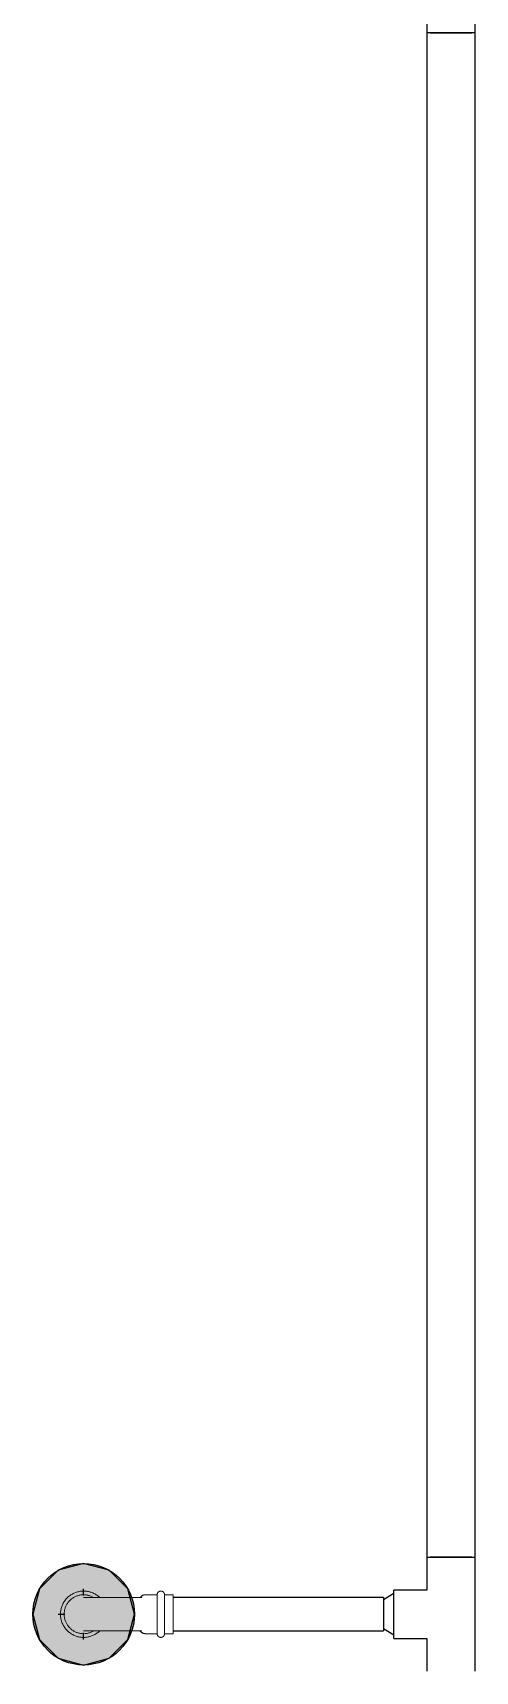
# Model space of a CAD drawing. Header units: inches. Extents: x -3327 to -1, y 8 to 1328.
# Drawn here: x -2213.3 to -2195.9, y 459.8 to 524.3 of the extents above; entities that cross this region are included whole.
import ezdxf

# ---------------------------------------------------------------- set-up
doc = ezdxf.new("R2010")
doc.units = ezdxf.units.IN
doc.header["$MEASUREMENT"] = 0
doc.layers.add('P-PIPE', color=3, linetype='Continuous', lineweight=9)
doc.layers.add('X - REF - FP', color=7, linetype='Continuous', true_color=0xb90000)

# ---------------------------------------------------------------- blocks, each defined once
blk = doc.blocks.new('Victaulic-VicPress316-Elbow 90-45deg Style P568_P571 - Standard-V2-SECOND LEVEL')
at = {"layer": 'P-PIPE'}
for p, q in [((-3203.704, 731.097), (-3203.704, 730.203)), ((-3202.389, 730.206), (-3202.389, 731.097)), ((-3203.813, 730.051), (-3203.813, 729.6)), ((-3203.046, 729.6), (-3203.813, 729.6)), ((-3202.28, 729.6), (-3203.046, 729.6)), ((-3202.28, 729.6), (-3202.28, 730.051)), ((-3203.813, 729.309), (-3203.813, 728.97)), ((-3203.046, 729.309), (-3203.813, 729.309)), ((-3203.813, 728.97), (-3203.046, 728.97)), ((-3202.28, 729.309), (-3203.046, 729.309)), ((-3203.046, 728.97), (-3202.28, 728.97)), ((-3202.28, 728.97), (-3202.28, 729.309))]:
    blk.add_line(p, q, dxfattribs=at)
at = {"layer": 'P-PIPE', "flags": 128}
for points in [[(-3203.046, 733.402), (-3203.083, 733.401), (-3203.119, 733.399), (-3203.155, 733.395), (-3203.191, 733.39), (-3203.227, 733.384), (-3203.263, 733.376), (-3203.298, 733.366), (-3203.333, 733.356), (-3203.367, 733.344), (-3203.401, 733.33), (-3203.434, 733.315), (-3203.467, 733.299), (-3203.499, 733.281), (-3203.53, 733.263), (-3203.561, 733.243), (-3203.591, 733.222), (-3203.619, 733.199), (-3203.647, 733.176), (-3203.674, 733.151), (-3203.7, 733.125), (-3203.725, 733.099), (-3203.749, 733.071), (-3203.772, 733.043), (-3203.793, 733.013), (-3203.813, 732.983), (-3203.833, 732.952), (-3203.85, 732.92), (-3203.867, 732.887), (-3203.882, 732.854), (-3203.896, 732.82), (-3203.909, 732.786), (-3203.92, 732.751), (-3203.93, 732.716), (-3203.938, 732.681), (-3203.945, 732.645), (-3203.95, 732.609), (-3203.954, 732.573), (-3203.957, 732.536), (-3203.958, 732.5), (-3203.958, 732.463), (-3203.956, 732.427), (-3203.953, 732.391), (-3203.948, 732.354), (-3203.942, 732.318), (-3203.934, 732.283), (-3203.925, 732.247), (-3203.915, 732.212), (-3203.903, 732.178), (-3203.89, 732.144), (-3203.875, 732.11), (-3203.859, 732.078), (-3203.842, 732.045), (-3203.824, 732.014), (-3203.804, 731.983), (-3203.783, 731.953), (-3203.761, 731.924), (-3203.738, 731.896), (-3203.714, 731.869)], [(-3202.389, 731.858), (-3202.367, 731.881), (-3202.343, 731.909), (-3202.32, 731.937), (-3202.299, 731.967), (-3202.279, 731.997), (-3202.26, 732.028), (-3202.242, 732.06), (-3202.225, 732.093), (-3202.21, 732.126), (-3202.196, 732.16), (-3202.183, 732.194), (-3202.172, 732.229), (-3202.163, 732.264), (-3202.154, 732.299), (-3202.147, 732.335), (-3202.142, 732.371), (-3202.138, 732.407), (-3202.135, 732.444), (-3202.134, 732.48), (-3202.134, 732.517), (-3202.136, 732.553), (-3202.139, 732.589), (-3202.144, 732.626), (-3202.15, 732.662), (-3202.158, 732.697), (-3202.167, 732.733), (-3202.177, 732.768), (-3202.189, 732.802), (-3202.202, 732.836), (-3202.217, 732.87), (-3202.233, 732.902), (-3202.25, 732.935), (-3202.268, 732.966), (-3202.288, 732.997), (-3202.309, 733.027), (-3202.331, 733.056), (-3202.354, 733.084), (-3202.378, 733.111), (-3202.404, 733.137), (-3202.43, 733.163), (-3202.457, 733.187), (-3202.486, 733.21), (-3202.515, 733.231), (-3202.545, 733.252), (-3202.576, 733.271), (-3202.608, 733.29), (-3202.64, 733.307), (-3202.673, 733.322), (-3202.706, 733.336), (-3202.741, 733.349), (-3202.775, 733.361), (-3202.81, 733.371), (-3202.846, 733.38), (-3202.881, 733.387), (-3202.917, 733.393), (-3202.954, 733.397), (-3202.99, 733.4), (-3203.026, 733.402), (-3203.046, 733.402)], [(-3203.046, 733.257), (-3203.077, 733.256), (-3203.107, 733.254), (-3203.138, 733.251), (-3203.168, 733.247), (-3203.198, 733.241), (-3203.228, 733.235), (-3203.258, 733.227), (-3203.287, 733.218), (-3203.316, 733.207), (-3203.345, 733.196), (-3203.373, 733.183), (-3203.4, 733.17), (-3203.427, 733.155), (-3203.453, 733.139), (-3203.479, 733.123), (-3203.504, 733.105), (-3203.528, 733.086), (-3203.551, 733.066), (-3203.574, 733.046), (-3203.596, 733.024), (-3203.617, 733.002), (-3203.637, 732.978), (-3203.656, 732.954), (-3203.674, 732.93), (-3203.691, 732.904), (-3203.707, 732.878), (-3203.722, 732.851), (-3203.736, 732.824), (-3203.749, 732.796), (-3203.76, 732.768), (-3203.771, 732.739), (-3203.78, 732.71), (-3203.789, 732.68), (-3203.796, 732.65), (-3203.801, 732.62), (-3203.806, 732.59), (-3203.809, 732.559), (-3203.812, 732.529), (-3203.812, 732.498), (-3203.812, 732.468), (-3203.811, 732.437), (-3203.808, 732.406), (-3203.804, 732.376), (-3203.799, 732.346), (-3203.792, 732.316), (-3203.785, 732.286), (-3203.776, 732.257), (-3203.766, 732.228), (-3203.755, 732.199), (-3203.743, 732.171), (-3203.73, 732.143), (-3203.715, 732.116), (-3203.704, 732.096)], [(-3202.385, 732.102), (-3202.37, 732.129), (-3202.356, 732.156), (-3202.343, 732.184), (-3202.332, 732.212), (-3202.321, 732.241), (-3202.312, 732.27), (-3202.304, 732.3), (-3202.297, 732.33), (-3202.291, 732.36), (-3202.286, 732.39), (-3202.283, 732.421), (-3202.281, 732.451), (-3202.28, 732.482), (-3202.28, 732.512), (-3202.281, 732.543), (-3202.284, 732.574), (-3202.288, 732.604), (-3202.293, 732.634), (-3202.3, 732.664), (-3202.307, 732.694), (-3202.316, 732.723), (-3202.326, 732.752), (-3202.337, 732.781), (-3202.349, 732.809), (-3202.362, 732.837), (-3202.377, 732.864), (-3202.392, 732.89), (-3202.409, 732.916), (-3202.426, 732.941), (-3202.445, 732.966), (-3202.464, 732.989), (-3202.485, 733.012), (-3202.506, 733.034), (-3202.528, 733.055), (-3202.551, 733.075), (-3202.575, 733.095), (-3202.6, 733.113), (-3202.625, 733.13), (-3202.651, 733.147), (-3202.677, 733.162), (-3202.705, 733.176), (-3202.732, 733.189), (-3202.761, 733.201), (-3202.789, 733.212), (-3202.818, 733.222), (-3202.848, 733.23), (-3202.878, 733.238), (-3202.908, 733.244), (-3202.938, 733.249), (-3202.968, 733.253), (-3202.999, 733.255), (-3203.029, 733.256), (-3203.046, 733.257)], [(-3203.704, 732.49), (-3203.704, 732.489), (-3203.704, 732.486), (-3203.704, 732.48), (-3203.704, 732.472), (-3203.704, 732.462), (-3203.704, 732.45), (-3203.704, 732.436), (-3203.704, 732.419), (-3203.704, 732.401), (-3203.704, 732.38), (-3203.704, 732.357), (-3203.704, 732.333), (-3203.704, 732.306), (-3203.704, 732.277), (-3203.704, 732.247), (-3203.704, 732.214), (-3203.704, 732.18), (-3203.704, 732.144), (-3203.704, 732.107), (-3203.704, 732.068), (-3203.704, 732.027), (-3203.704, 731.985), (-3203.704, 731.941), (-3203.704, 731.896), (-3203.704, 731.85), (-3203.704, 731.802), (-3203.704, 731.754), (-3203.704, 731.704), (-3203.704, 731.653), (-3203.704, 731.602), (-3203.704, 731.549), (-3203.704, 731.496), (-3203.704, 731.443), (-3203.704, 731.388), (-3203.704, 731.334), (-3203.704, 731.279), (-3203.704, 731.223), (-3203.704, 731.168), (-3203.704, 731.112), (-3203.704, 731.097)], [(-3202.389, 731.097), (-3202.389, 731.153), (-3202.389, 731.208), (-3202.389, 731.264), (-3202.389, 731.319), (-3202.389, 731.374), (-3202.389, 731.428), (-3202.389, 731.482), (-3202.389, 731.535), (-3202.389, 731.588), (-3202.389, 731.639), (-3202.389, 731.69), (-3202.389, 731.74), (-3202.389, 731.789), (-3202.389, 731.837), (-3202.389, 731.884), (-3202.389, 731.929), (-3202.389, 731.973), (-3202.389, 732.016), (-3202.389, 732.057), (-3202.389, 732.096), (-3202.389, 732.134), (-3202.389, 732.171), (-3202.389, 732.205), (-3202.389, 732.238), (-3202.389, 732.269), (-3202.389, 732.298), (-3202.389, 732.326), (-3202.389, 732.351), (-3202.389, 732.374), (-3202.389, 732.395), (-3202.389, 732.414), (-3202.389, 732.432), (-3202.389, 732.446), (-3202.389, 732.459), (-3202.389, 732.47), (-3202.389, 732.478), (-3202.389, 732.484), (-3202.389, 732.488), (-3202.389, 732.49), (-3202.389, 732.49)], [(-3203.813, 730.051), (-3203.812, 730.062), (-3203.812, 730.073), (-3203.811, 730.084), (-3203.809, 730.094), (-3203.807, 730.105), (-3203.805, 730.116), (-3203.802, 730.126), (-3203.799, 730.137), (-3203.795, 730.147), (-3203.791, 730.157), (-3203.787, 730.167), (-3203.782, 730.177), (-3203.777, 730.186), (-3203.771, 730.196), (-3203.765, 730.205), (-3203.759, 730.214), (-3203.752, 730.222), (-3203.745, 730.231), (-3203.738, 730.239), (-3203.73, 730.246), (-3203.722, 730.254), (-3203.714, 730.261), (-3203.705, 730.268), (-3203.704, 730.269)], [(-3202.389, 730.269), (-3202.38, 730.262), (-3202.372, 730.255), (-3202.364, 730.248), (-3202.356, 730.24), (-3202.348, 730.232), (-3202.341, 730.224), (-3202.335, 730.215), (-3202.328, 730.207), (-3202.322, 730.197), (-3202.317, 730.188), (-3202.311, 730.179), (-3202.306, 730.169), (-3202.302, 730.159), (-3202.298, 730.149), (-3202.294, 730.139), (-3202.291, 730.128), (-3202.288, 730.118), (-3202.285, 730.107), (-3202.283, 730.096), (-3202.282, 730.086), (-3202.281, 730.075), (-3202.28, 730.064), (-3202.28, 730.053), (-3202.28, 730.051)], [(-3203.813, 729.309), (-3203.818, 729.309), (-3203.824, 729.309), (-3203.83, 729.31), (-3203.836, 729.31), (-3203.841, 729.311), (-3203.847, 729.313), (-3203.853, 729.314), (-3203.858, 729.316), (-3203.864, 729.318), (-3203.869, 729.32), (-3203.875, 729.322), (-3203.88, 729.325), (-3203.885, 729.328), (-3203.89, 729.331), (-3203.895, 729.334), (-3203.899, 729.337), (-3203.904, 729.341), (-3203.908, 729.345), (-3203.913, 729.349), (-3203.917, 729.353), (-3203.921, 729.357), (-3203.925, 729.361), (-3203.928, 729.366), (-3203.932, 729.371), (-3203.935, 729.375), (-3203.938, 729.38), (-3203.941, 729.385), (-3203.944, 729.391), (-3203.946, 729.396), (-3203.948, 729.401), (-3203.95, 729.407), (-3203.952, 729.412), (-3203.953, 729.418), (-3203.955, 729.424), (-3203.956, 729.429), (-3203.957, 729.435), (-3203.957, 729.441), (-3203.958, 729.447), (-3203.958, 729.452), (-3203.958, 729.458), (-3203.958, 729.464), (-3203.957, 729.47), (-3203.956, 729.476), (-3203.955, 729.481), (-3203.954, 729.487), (-3203.953, 729.493), (-3203.951, 729.498), (-3203.949, 729.504), (-3203.947, 729.509), (-3203.945, 729.515), (-3203.942, 729.52), (-3203.94, 729.525), (-3203.937, 729.53), (-3203.934, 729.535), (-3203.93, 729.54), (-3203.927, 729.544), (-3203.923, 729.549), (-3203.919, 729.553), (-3203.915, 729.557), (-3203.911, 729.561), (-3203.906, 729.565), (-3203.902, 729.569), (-3203.897, 729.572), (-3203.892, 729.576), (-3203.888, 729.579), (-3203.882, 729.582), (-3203.877, 729.584), (-3203.872, 729.587), (-3203.867, 729.589), (-3203.861, 729.591), (-3203.856, 729.593), (-3203.85, 729.595), (-3203.845, 729.596), (-3203.839, 729.597), (-3203.833, 729.598), (-3203.827, 729.599), (-3203.821, 729.599), (-3203.816, 729.599), (-3203.813, 729.6)], [(-3203.046, 729.6), (-3203.077, 729.6), (-3203.107, 729.6), (-3203.138, 729.6), (-3203.168, 729.6), (-3203.198, 729.6), (-3203.228, 729.6), (-3203.258, 729.6), (-3203.287, 729.6), (-3203.316, 729.6), (-3203.345, 729.6), (-3203.373, 729.6), (-3203.4, 729.6), (-3203.427, 729.6), (-3203.453, 729.6), (-3203.479, 729.6), (-3203.504, 729.6), (-3203.528, 729.6), (-3203.551, 729.6), (-3203.574, 729.6), (-3203.596, 729.6), (-3203.617, 729.6), (-3203.637, 729.6), (-3203.656, 729.6), (-3203.674, 729.6), (-3203.691, 729.6), (-3203.707, 729.6), (-3203.722, 729.6), (-3203.736, 729.6), (-3203.749, 729.6), (-3203.76, 729.6), (-3203.771, 729.6), (-3203.78, 729.6), (-3203.789, 729.6), (-3203.796, 729.6), (-3203.801, 729.6), (-3203.806, 729.6), (-3203.809, 729.6), (-3203.812, 729.6), (-3203.812, 729.6), (-3203.813, 729.6)], [(-3203.813, 729.6), (-3203.812, 729.6), (-3203.81, 729.6), (-3203.807, 729.6), (-3203.803, 729.6), (-3203.797, 729.6), (-3203.791, 729.6), (-3203.783, 729.6), (-3203.774, 729.6)], [(-3202.28, 729.6), (-3202.28, 729.6), (-3202.282, 729.6), (-3202.285, 729.6), (-3202.289, 729.6), (-3202.295, 729.6), (-3202.302, 729.6), (-3202.309, 729.6), (-3202.318, 729.6), (-3202.329, 729.6), (-3202.34, 729.6), (-3202.353, 729.6), (-3202.366, 729.6), (-3202.381, 729.6), (-3202.397, 729.6), (-3202.413, 729.6), (-3202.431, 729.6), (-3202.45, 729.6), (-3202.47, 729.6), (-3202.49, 729.6), (-3202.512, 729.6), (-3202.534, 729.6), (-3202.558, 729.6), (-3202.582, 729.6), (-3202.606, 729.6), (-3202.632, 729.6), (-3202.658, 729.6), (-3202.685, 729.6), (-3202.712, 729.6), (-3202.74, 729.6), (-3202.768, 729.6), (-3202.797, 729.6), (-3202.826, 729.6), (-3202.856, 729.6), (-3202.886, 729.6), (-3202.916, 729.6), (-3202.946, 729.6), (-3202.977, 729.6), (-3203.007, 729.6), (-3203.038, 729.6), (-3203.046, 729.6)], [(-3202.321, 729.6), (-3202.312, 729.6), (-3202.304, 729.6), (-3202.297, 729.6), (-3202.291, 729.6), (-3202.286, 729.6), (-3202.283, 729.6), (-3202.281, 729.6), (-3202.28, 729.6), (-3202.28, 729.6)], [(-3202.28, 729.6), (-3202.274, 729.599), (-3202.268, 729.599), (-3202.262, 729.598), (-3202.256, 729.598), (-3202.251, 729.597), (-3202.245, 729.595), (-3202.239, 729.594), (-3202.234, 729.592), (-3202.228, 729.59), (-3202.223, 729.588), (-3202.218, 729.586), (-3202.212, 729.583), (-3202.207, 729.58), (-3202.202, 729.577), (-3202.197, 729.574), (-3202.193, 729.571), (-3202.188, 729.567), (-3202.184, 729.563), (-3202.179, 729.559), (-3202.175, 729.555), (-3202.171, 729.551), (-3202.167, 729.547), (-3202.164, 729.542), (-3202.16, 729.537), (-3202.157, 729.533), (-3202.154, 729.528), (-3202.151, 729.523), (-3202.149, 729.517), (-3202.146, 729.512), (-3202.144, 729.507), (-3202.142, 729.501), (-3202.14, 729.496), (-3202.139, 729.49), (-3202.137, 729.484), (-3202.136, 729.479), (-3202.135, 729.473), (-3202.135, 729.467), (-3202.134, 729.461), (-3202.134, 729.456), (-3202.134, 729.45), (-3202.134, 729.444), (-3202.135, 729.438), (-3202.136, 729.432), (-3202.137, 729.427), (-3202.138, 729.421), (-3202.139, 729.415), (-3202.141, 729.41), (-3202.143, 729.404), (-3202.145, 729.399), (-3202.147, 729.393), (-3202.15, 729.388), (-3202.152, 729.383), (-3202.155, 729.378), (-3202.159, 729.373), (-3202.162, 729.368), (-3202.165, 729.364), (-3202.169, 729.359), (-3202.173, 729.355), (-3202.177, 729.351), (-3202.181, 729.347), (-3202.186, 729.343), (-3202.19, 729.339), (-3202.195, 729.336), (-3202.2, 729.332), (-3202.205, 729.329), (-3202.21, 729.326), (-3202.215, 729.324), (-3202.22, 729.321), (-3202.225, 729.319), (-3202.231, 729.317), (-3202.236, 729.315), (-3202.242, 729.313), (-3202.248, 729.312), (-3202.253, 729.311), (-3202.259, 729.31), (-3202.265, 729.309), (-3202.271, 729.309), (-3202.276, 729.309), (-3202.28, 729.309)], [(-3203.771, 729.309), (-3203.78, 729.309), (-3203.789, 729.309), (-3203.796, 729.309), (-3203.801, 729.309), (-3203.806, 729.309), (-3203.809, 729.309), (-3203.812, 729.309), (-3203.812, 729.309), (-3203.813, 729.309)], [(-3203.813, 729.309), (-3203.812, 729.309), (-3203.81, 729.309), (-3203.807, 729.309), (-3203.803, 729.309), (-3203.797, 729.309), (-3203.791, 729.309), (-3203.783, 729.309), (-3203.774, 729.309), (-3203.763, 729.309), (-3203.752, 729.309), (-3203.74, 729.309), (-3203.726, 729.309), (-3203.711, 729.309), (-3203.695, 729.309), (-3203.679, 729.309), (-3203.661, 729.309), (-3203.642, 729.309), (-3203.622, 729.309), (-3203.602, 729.309), (-3203.58, 729.309), (-3203.558, 729.309), (-3203.534, 729.309), (-3203.51, 729.309), (-3203.486, 729.309), (-3203.46, 729.309), (-3203.434, 729.309), (-3203.407, 729.309), (-3203.38, 729.309), (-3203.352, 729.309), (-3203.324, 729.309), (-3203.295, 729.309), (-3203.266, 729.309), (-3203.236, 729.309), (-3203.206, 729.309), (-3203.176, 729.309), (-3203.146, 729.309), (-3203.116, 729.309), (-3203.085, 729.309), (-3203.054, 729.309), (-3203.046, 729.309)], [(-3203.046, 729.309), (-3203.015, 729.309), (-3202.985, 729.309), (-3202.954, 729.309), (-3202.924, 729.309), (-3202.894, 729.309), (-3202.864, 729.309), (-3202.834, 729.309), (-3202.805, 729.309), (-3202.776, 729.309), (-3202.748, 729.309), (-3202.72, 729.309), (-3202.692, 729.309), (-3202.665, 729.309), (-3202.639, 729.309), (-3202.613, 729.309), (-3202.588, 729.309), (-3202.564, 729.309), (-3202.541, 729.309), (-3202.518, 729.309), (-3202.496, 729.309), (-3202.475, 729.309), (-3202.455, 729.309), (-3202.436, 729.309), (-3202.418, 729.309), (-3202.401, 729.309), (-3202.385, 729.309), (-3202.37, 729.309), (-3202.356, 729.309), (-3202.343, 729.309), (-3202.332, 729.309), (-3202.321, 729.309), (-3202.312, 729.309), (-3202.304, 729.309), (-3202.297, 729.309), (-3202.291, 729.309), (-3202.286, 729.309), (-3202.283, 729.309), (-3202.281, 729.309), (-3202.28, 729.309), (-3202.28, 729.309)], [(-3202.28, 729.309), (-3202.28, 729.309), (-3202.282, 729.309), (-3202.285, 729.309), (-3202.289, 729.309), (-3202.295, 729.309), (-3202.302, 729.309), (-3202.309, 729.309), (-3202.318, 729.309)]]:
    blk.add_lwpolyline(points, dxfattribs=at)

msp = doc.modelspace()

# ---------------------------------------------------------------- hatches: boundary and pattern name
at = {"layer": 'X - REF - FP'}
h = msp.add_hatch(color=256, dxfattribs=at)
edge = h.paths.add_edge_path(flags=0)
edge.add_arc((-2211.307, 462.005), 2, 0, 360)
msp.add_hatch(color=256, dxfattribs=at).paths.add_polyline_path([(-2211.307, 460.005), (-2210.307, 460.273), (-2209.575, 461.005), (-2209.307, 462.005), (-2209.575, 463.005), (-2210.307, 463.737), (-2211.307, 464.005), (-2212.307, 463.737), (-2213.039, 463.005), (-2213.307, 462.005), (-2213.039, 461.005), (-2212.307, 460.273)], flags=0)

# ---------------------------------------------------------------- linework, layer by layer
for p, q in [((-2195.906, 524.261), (-2195.906, 528.749)), ((-2197.807, 525.554), (-2197.807, 524.261)), ((-2195.906, 524.261), (-2197.807, 524.261)), ((-2197.807, 524.261), (-2197.807, 464.249)), ((-2197.679, 524.261), (-2197.529, 524.261)), ((-2197.528, 524.261), (-2197.332, 524.261)), ((-2197.332, 524.261), (-2197.103, 524.261)), ((-2197.103, 524.261), (-2196.611, 524.261)), ((-2196.611, 524.261), (-2196.382, 524.261)), ((-2196.381, 524.261), (-2196.185, 524.261)), ((-2196.184, 524.261), (-2196.034, 524.261)), ((-2195.907, 464.249), (-2195.907, 524.261)), ((-2211.307, 464.005), (-2212.307, 463.737)), ((-2210.307, 463.737), (-2211.307, 464.005)), ((-2197.807, 464.249), (-2197.807, 462.956)), ((-2197.807, 464.249), (-2195.906, 464.249)), ((-2197.529, 464.249), (-2197.679, 464.249)), ((-2197.332, 464.249), (-2197.528, 464.249)), ((-2197.103, 464.249), (-2197.332, 464.249)), ((-2196.611, 464.249), (-2197.103, 464.249)), ((-2196.382, 464.249), (-2196.611, 464.249)), ((-2196.185, 464.249), (-2196.381, 464.249)), ((-2196.034, 464.249), (-2196.184, 464.249)), ((-2195.906, 459.761), (-2195.906, 464.249)), ((-2212.307, 463.737), (-2213.039, 463.005)), ((-2209.575, 463.005), (-2210.307, 463.737)), ((-2213.039, 463.005), (-2213.307, 462.005)), ((-2211.307, 462.741), (-2211.307, 463.005)), ((-2209.307, 462.005), (-2209.575, 463.005)), ((-2199.507, 462.662), (-2207.787, 462.662)), ((-2199.101, 462.817), (-2199.507, 462.567)), ((-2199.507, 462.662), (-2199.507, 461.347)), ((-2197.807, 462.956), (-2199.101, 462.956)), ((-2199.101, 461.054), (-2199.101, 462.956)), ((-2213.307, 462.005), (-2213.039, 461.005)), ((-2212.307, 462.005), (-2212.045, 462.005)), ((-2209.575, 461.005), (-2209.307, 462.005)), ((-2211.307, 461.005), (-2211.307, 461.269)), ((-2207.787, 461.347), (-2199.507, 461.347)), ((-2199.507, 461.442), (-2199.101, 461.192)), ((-2213.039, 461.005), (-2212.307, 460.273)), ((-2210.307, 460.273), (-2209.575, 461.005)), ((-2199.101, 461.054), (-2197.807, 461.054)), ((-2197.807, 461.054), (-2197.807, 459.761)), ((-2212.307, 460.273), (-2211.307, 460.005)), ((-2211.307, 460.005), (-2210.307, 460.273))]:
    msp.add_line(p, q, dxfattribs=at)
msp.add_circle((-2211.307, 462.005), 2, dxfattribs=at)

# ---------------------------------------------------------------- block references
at = {"layer": 'X - REF - FP', "rotation": 90}
msp.add_blockref('Victaulic-VicPress316-Elbow 90-45deg Style P568_P571 - Standard-V2-SECOND LEVEL', (-1478.817, 3665.051), dxfattribs=at)

doc.saveas('drawing.dxf')
